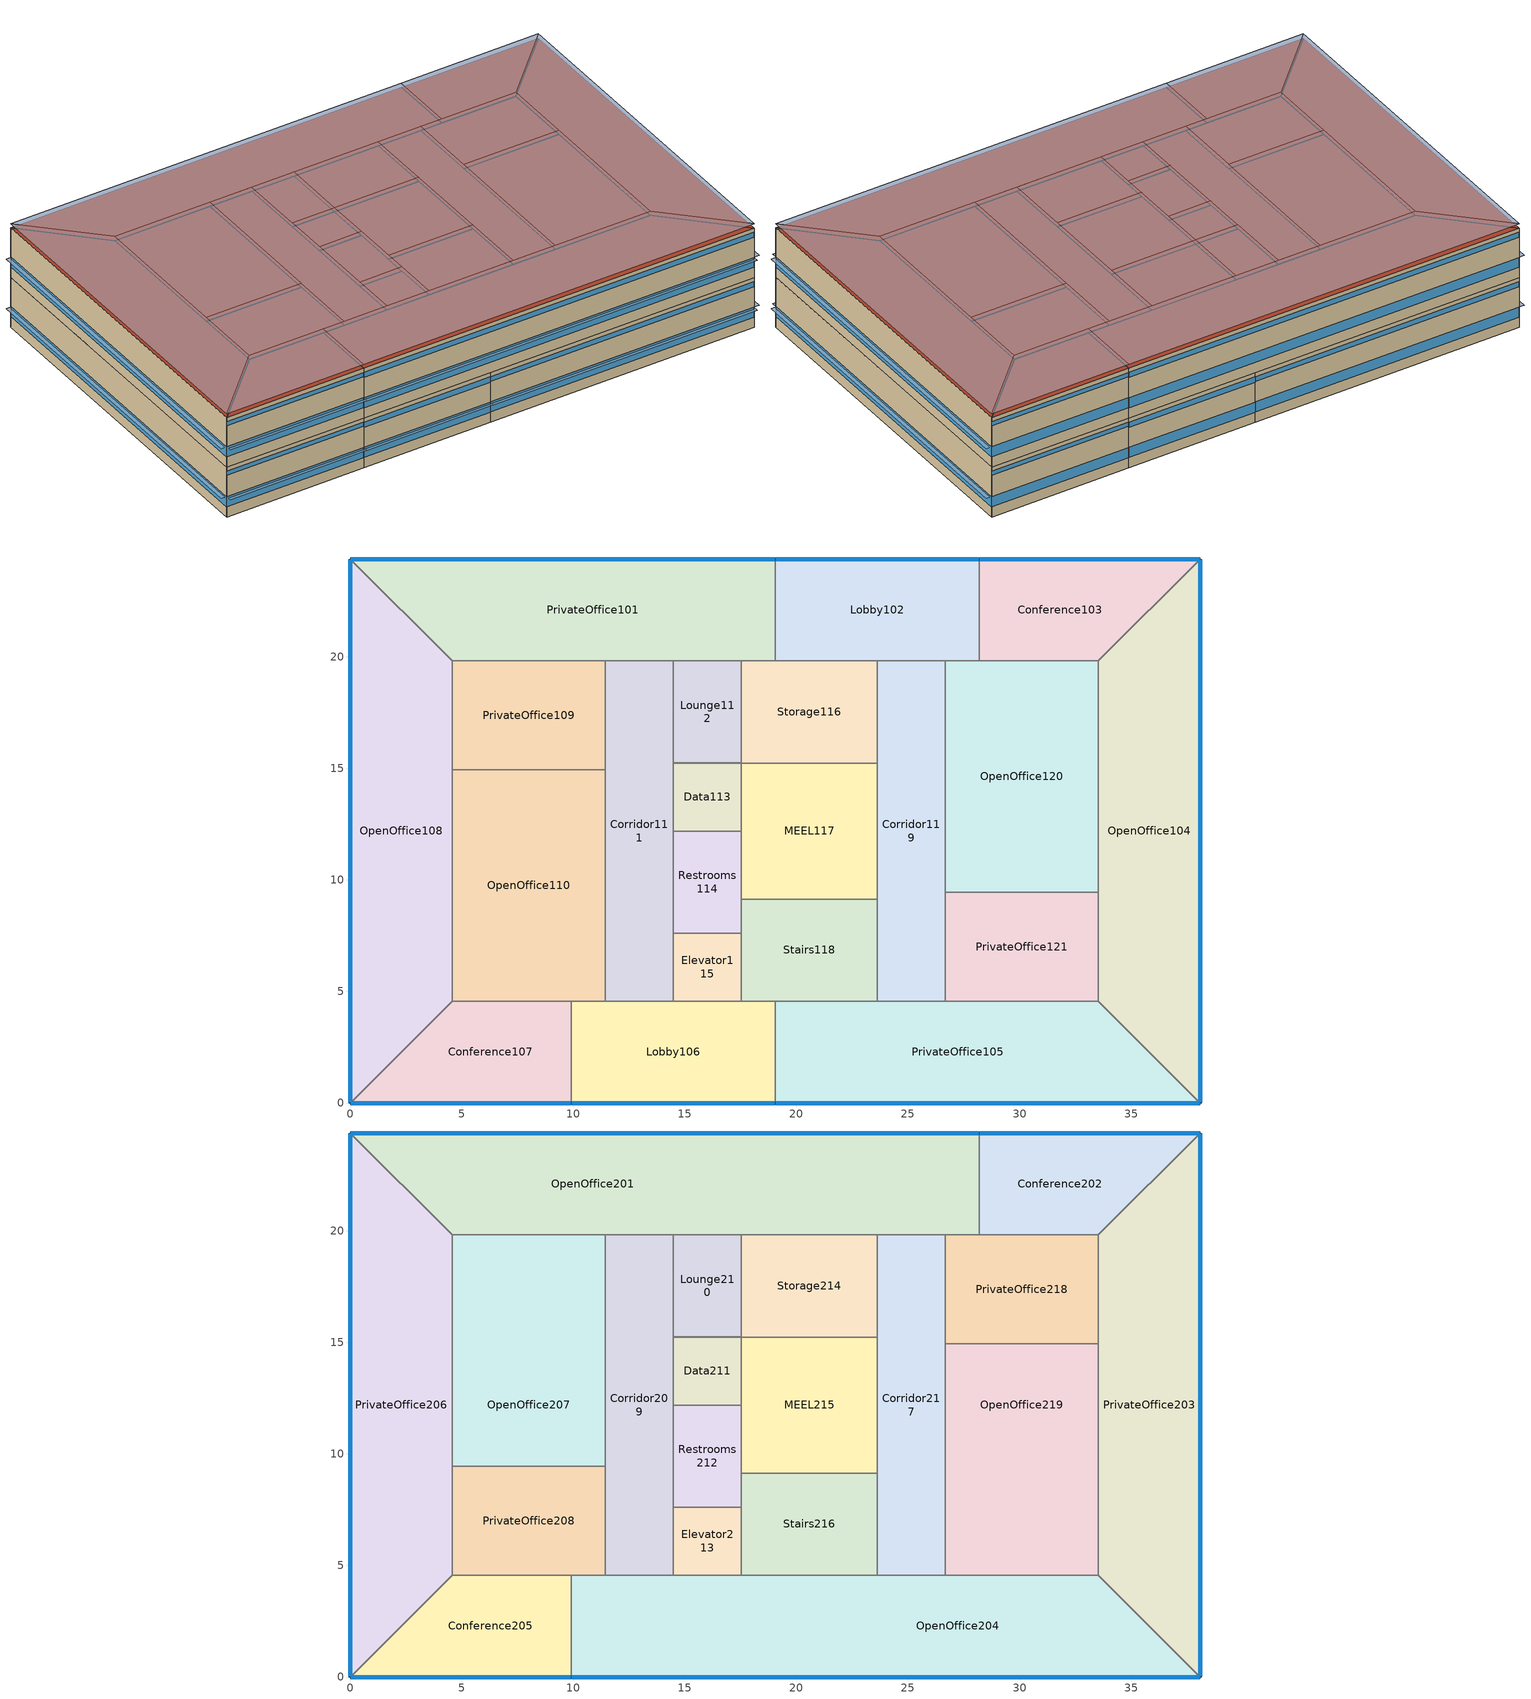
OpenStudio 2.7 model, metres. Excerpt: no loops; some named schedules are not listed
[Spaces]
Conference107
 floor ground: 9.91,4.57 9.91,0 0,0 4.57,4.57 z0
 wall outside: 0,0 9.91,0 z0:3.66
 wall to OpenOffice110: 9.91,4.57 4.57,4.57 z0:3.66
 wall to Lobby106: 9.91,0 9.91,4.57 z0:3.66
 wall to OpenOffice108: 4.57,4.57 0,0 z0:3.66
 window (AEDG-SmMdOff View Glazing South): 0.03,0 9.88,0 z0.76:1.5
 window (AEDG-SmMdOff Daylight Glazing South): 0.03,0 9.88,0 z3.06:3.35
OpenOffice108
 floor ground: 0,24.38 4.57,19.81 4.57,4.57 0,0 z0
 wall outside: 0,24.38 0,0 z0:3.66
 wall to PrivateOffice101: 4.57,19.81 0,24.38 z0:3.66
 wall to PrivateOffice109: 4.57,14.94 4.57,19.81 z0:3.66
 wall to OpenOffice110: 4.57,4.57 4.57,14.94 z0:3.66
 window (AEDG-SmMdOff View Glazing EastWest): 0,24.36 0,0.03 z0.76:1.5
Lobby106
 floor ground: 19.05,4.57 19.05,0 9.91,0 9.91,4.57 z0
 wall outside: 9.91,0 19.05,0 z0:3.66
 wall to Stairs118: 19.05,4.57 17.53,4.57 z0:3.66
 wall to PrivateOffice105: 19.05,0 19.05,4.57 z0:3.66
 wall to OpenOffice110: 11.43,4.57 9.91,4.57 z0:3.66
 wall to Corridor111: 14.48,4.57 11.43,4.57 z0:3.66
 wall to Elevator115: 17.53,4.57 14.48,4.57 z0:3.66
 window (AEDG-SmMdOff View Glazing South): 9.93,0 19.02,0 z0.76:1.5
 window (AEDG-SmMdOff Daylight Glazing South): 9.93,0 19.02,0 z2.97:3.35
PrivateOffice105
 floor ground: 33.53,4.57 38.1,0 19.05,0 19.05,4.57 z0
 wall outside: 19.05,0 38.1,0 z0:3.66
 wall to Stairs118: 23.62,4.57 19.05,4.57 z0:3.66
 wall to Corridor119: 26.67,4.57 23.62,4.57 z0:3.66
 wall to PrivateOffice121: 33.53,4.57 26.67,4.57 z0:3.66
 wall to OpenOffice104: 38.1,0 33.53,4.57 z0:3.66
 window (AEDG-SmMdOff View Glazing South): 19.08,0 38.07,0 z0.76:1.5
 window (AEDG-SmMdOff Daylight Glazing South): 19.08,0 38.07,0 z3.01:3.35
OpenOffice104
 floor ground: 38.1,24.38 38.1,0 33.53,4.57 33.53,19.81 z0
 wall outside: 38.1,0 38.1,24.38 z0:3.66
 wall to PrivateOffice121: 33.53,9.45 33.53,4.57 z0:3.66
 wall to OpenOffice120: 33.53,19.81 33.53,9.45 z0:3.66
 wall to Conference103: 38.1,24.38 33.53,19.81 z0:3.66
 window (AEDG-SmMdOff View Glazing EastWest): 38.1,0.03 38.1,24.36 z0.76:1.5
OpenOffice110
 floor ground: 11.43,14.94 11.43,4.57 4.57,4.57 4.57,14.94 z0
 wall to PrivateOffice109: 11.43,14.94 4.57,14.94 z0:3.66
 wall to Corridor111: 11.43,4.57 11.43,14.94 z0:3.66
Corridor111
 floor ground: 14.48,19.81 14.48,4.57 11.43,4.57 11.43,19.81 z0
 wall to PrivateOffice109: 11.43,19.81 11.43,14.94 z0:3.66
 wall to PrivateOffice101: 14.48,19.81 11.43,19.81 z0:3.66
 wall to Lounge112: 14.48,15.24 14.48,19.81 z0:3.66
 wall to Data113: 14.48,12.19 14.48,15.24 z0:3.66
 wall to Restrooms114: 14.48,7.62 14.48,12.19 z0:3.66
 wall to Elevator115: 14.48,4.57 14.48,7.62 z0:3.66
Elevator115
 floor ground: 17.53,7.62 17.53,4.57 14.48,4.57 14.48,7.62 z0
 wall to Restrooms114: 17.53,7.62 14.48,7.62 z0:3.66
 wall to Stairs118: 17.53,4.57 17.53,7.62 z0:3.66
Stairs118
 floor ground: 23.62,9.14 23.62,4.57 17.53,4.57 17.53,9.14 z0
 wall to Restrooms114: 17.53,9.14 17.53,7.62 z0:3.66
 wall to MEEL117: 23.62,9.14 17.53,9.14 z0:3.66
 wall to Corridor119: 23.62,4.57 23.62,9.14 z0:3.66
Corridor119
 floor ground: 26.67,19.81 26.67,4.57 23.62,4.57 23.62,19.81 z0
 wall to Lobby102: 26.67,19.81 23.62,19.81 z0:3.66
 wall to OpenOffice120: 26.67,9.45 26.67,19.81 z0:3.66
 wall to PrivateOffice121: 26.67,4.57 26.67,9.45 z0:3.66
 wall to MEEL117: 23.62,15.24 23.62,9.14 z0:3.66
 wall to Storage116: 23.62,19.81 23.62,15.24 z0:3.66
PrivateOffice121
 floor ground: 33.53,9.45 33.53,4.57 26.67,4.57 26.67,9.45 z0
 wall to OpenOffice120: 33.53,9.45 26.67,9.45 z0:3.66
Restrooms114
 floor ground: 17.53,12.19 17.53,7.62 14.48,7.62 14.48,12.19 z0
 wall to Data113: 17.53,12.19 14.48,12.19 z0:3.66
 wall to MEEL117: 17.53,9.14 17.53,12.19 z0:3.66
MEEL117
 floor ground: 23.62,15.24 23.62,9.14 17.53,9.14 17.53,15.24 z0
 wall to Data113: 17.53,15.24 17.53,12.19 z0:3.66
 wall to Storage116: 23.62,15.24 17.53,15.24 z0:3.66
OpenOffice120
 floor ground: 33.53,19.81 33.53,9.45 26.67,9.45 26.67,19.81 z0
 wall to Lobby102: 28.19,19.81 26.67,19.81 z0:3.66
 wall to Conference103: 33.53,19.81 28.19,19.81 z0:3.66
Data113
 floor ground: 17.53,15.24 17.53,12.19 14.48,12.19 14.48,15.24 z0
 wall to Lounge112: 17.53,15.24 14.48,15.24 z0:3.66
PrivateOffice109
 floor ground: 11.43,19.81 11.43,14.94 4.57,14.94 4.57,19.81 z0
 wall to PrivateOffice101: 11.43,19.81 4.57,19.81 z0:3.66
Lounge112
 floor ground: 17.53,19.81 17.53,15.24 14.48,15.24 14.48,19.81 z0
 wall to Storage116: 17.53,15.24 17.53,19.81 z0:3.66
 wall to PrivateOffice101: 17.53,19.81 14.48,19.81 z0:3.66
Storage116
 floor ground: 23.62,19.81 23.62,15.24 17.53,15.24 17.53,19.81 z0
 wall to PrivateOffice101: 19.05,19.81 17.53,19.81 z0:3.66
 wall to Lobby102: 23.62,19.81 19.05,19.81 z0:3.66
PrivateOffice101
 floor ground: 19.05,24.38 19.05,19.81 4.57,19.81 0,24.38 z0
 wall outside: 19.05,24.38 0,24.38 z0:3.66
 wall to Lobby102: 19.05,19.81 19.05,24.38 z0:3.66
 window (AEDG-SmMdOff View Glazing North): 19.02,24.38 0.03,24.38 z0.76:1.5
 window (AEDG-SmMdOff Daylight Glazing North): 19.02,24.38 0.03,24.38 z3.01:3.35
Lobby102
 floor ground: 28.19,24.38 28.19,19.81 19.05,19.81 19.05,24.38 z0
 wall outside: 28.19,24.38 19.05,24.38 z0:3.66
 wall to Conference103: 28.19,19.81 28.19,24.38 z0:3.66
 window (AEDG-SmMdOff View Glazing North): 28.17,24.38 19.08,24.38 z0.76:1.5
 window (AEDG-SmMdOff Daylight Glazing North): 28.17,24.38 19.08,24.38 z2.97:3.35
Conference103
 floor ground: 38.1,24.38 33.53,19.81 28.19,19.81 28.19,24.38 z0
 wall outside: 38.1,24.38 28.19,24.38 z0:3.66
 window (AEDG-SmMdOff View Glazing North): 38.07,24.38 28.22,24.38 z0.76:1.5
 window (AEDG-SmMdOff Daylight Glazing North): 38.07,24.38 28.22,24.38 z3.06:3.35
PrivateOffice206
 floor to OpenOffice108: 0,24.38 4.57,19.81 4.57,4.57 0,0 z3.66
 wall outside: 0,24.38 0,0 z3.66:7.32
 wall to OpenOffice201: 4.57,19.81 0,24.38 z3.66:7.32
 wall to OpenOffice207: 4.57,9.45 4.57,19.81 z3.66:7.32
 wall to PrivateOffice208: 4.57,4.57 4.57,9.45 z3.66:7.32
 wall to Conference205: 0,0 4.57,4.57 z3.66:7.32
 window (AEDG-SmMdOff View Glazing EastWest): 0,24.36 0,0.03 z4.42:5.15
 roof outside: 0,0 4.57,4.57 4.57,19.81 0,24.38 z7.32
Conference205
 floor to Conference107: 9.91,4.57 9.91,0 0,0 4.57,4.57 z3.66
 wall outside: 0,0 9.91,0 z3.66:7.32
 wall to PrivateOffice208: 9.91,4.57 4.57,4.57 z3.66:7.32
 wall to OpenOffice204: 9.91,0 9.91,4.57 z3.66:7.32
 window (AEDG-SmMdOff View Glazing South): 0.03,0 9.88,0 z4.42:5.15
 window (AEDG-SmMdOff Daylight Glazing South): 0.03,0 9.88,0 z6.71:7.01
 roof outside: 9.91,0 9.91,4.57 4.57,4.57 0,0 z7.32
OpenOffice204
 floor to Lobby106: 19.05,4.57 19.05,0 9.91,0 9.91,4.57 z3.66
 floor to PrivateOffice105: 33.53,4.57 38.1,0 19.05,0 19.05,4.57 z3.66
 wall outside: 9.91,0 38.1,0 z3.66:7.32
 wall to PrivateOffice208: 11.43,4.57 9.91,4.57 z3.66:7.32
 wall to Corridor209: 14.48,4.57 11.43,4.57 z3.66:7.32
 wall to Elevator213: 17.53,4.57 14.48,4.57 z3.66:7.32
 wall to Stairs216: 23.62,4.57 17.53,4.57 z3.66:7.32
 wall to Corridor217: 26.67,4.57 23.62,4.57 z3.66:7.32
 wall to OpenOffice219: 33.53,4.57 26.67,4.57 z3.66:7.32
 wall to PrivateOffice203: 38.1,0 33.53,4.57 z3.66:7.32
 window (AEDG-SmMdOff View Glazing South): 9.93,0 38.07,0 z4.42:5.15
 window (AEDG-SmMdOff Daylight Glazing South): 9.93,0 38.07,0 z6.66:7.01
 roof outside: 38.1,0 33.53,4.57 9.91,4.57 9.91,0 z7.32
PrivateOffice203
 floor to OpenOffice104: 38.1,24.38 38.1,0 33.53,4.57 33.53,19.81 z3.66
 wall outside: 38.1,0 38.1,24.38 z3.66:7.32
 wall to OpenOffice219: 33.53,14.94 33.53,4.57 z3.66:7.32
 wall to PrivateOffice218: 33.53,19.81 33.53,14.94 z3.66:7.32
 wall to Conference202: 38.1,24.38 33.53,19.81 z3.66:7.32
 window (AEDG-SmMdOff View Glazing EastWest): 38.1,0.03 38.1,24.36 z4.42:5.15
 roof outside: 38.1,0 38.1,24.38 33.53,19.81 33.53,4.57 z7.32
PrivateOffice208
 floor to OpenOffice110: 11.43,9.45 11.43,4.57 4.57,4.57 4.57,9.45 z3.66
 wall to OpenOffice207: 11.43,9.45 4.57,9.45 z3.66:7.32
 wall to Corridor209: 11.43,4.57 11.43,9.45 z3.66:7.32
 roof outside: 11.43,4.57 11.43,9.45 4.57,9.45 4.57,4.57 z7.32
Corridor209
 floor to Corridor111: 14.48,19.81 14.48,4.57 11.43,4.57 11.43,19.81 z3.66
 wall to OpenOffice207: 11.43,19.81 11.43,9.45 z3.66:7.32
 wall to OpenOffice201: 14.48,19.81 11.43,19.81 z3.66:7.32
 wall to Lounge210: 14.48,15.24 14.48,19.81 z3.66:7.32
 wall to Data211: 14.48,12.19 14.48,15.24 z3.66:7.32
 wall to Restrooms212: 14.48,7.62 14.48,12.19 z3.66:7.32
 wall to Elevator213: 14.48,4.57 14.48,7.62 z3.66:7.32
 roof outside: 14.48,4.57 14.48,19.81 11.43,19.81 11.43,4.57 z7.32
Elevator213
 floor to Elevator115: 17.53,7.62 17.53,4.57 14.48,4.57 14.48,7.62 z3.66
 wall to Restrooms212: 17.53,7.62 14.48,7.62 z3.66:7.32
 wall to Stairs216: 17.53,4.57 17.53,7.62 z3.66:7.32
 roof outside: 17.53,4.57 17.53,7.62 14.48,7.62 14.48,4.57 z7.32
Stairs216
 floor to Stairs118: 23.62,9.14 23.62,4.57 17.53,4.57 17.53,9.14 z3.66
 wall to Restrooms212: 17.53,9.14 17.53,7.62 z3.66:7.32
 wall to MEEL215: 23.62,9.14 17.53,9.14 z3.66:7.32
 wall to Corridor217: 23.62,4.57 23.62,9.14 z3.66:7.32
 roof outside: 23.62,4.57 23.62,9.14 17.53,9.14 17.53,4.57 z7.32
Corridor217
 floor to Corridor119: 26.67,19.81 26.67,4.57 23.62,4.57 23.62,19.81 z3.66
 wall to OpenOffice201: 26.67,19.81 23.62,19.81 z3.66:7.32
 wall to PrivateOffice218: 26.67,14.94 26.67,19.81 z3.66:7.32
 wall to OpenOffice219: 26.67,4.57 26.67,14.94 z3.66:7.32
 wall to MEEL215: 23.62,15.24 23.62,9.14 z3.66:7.32
 wall to Storage214: 23.62,19.81 23.62,15.24 z3.66:7.32
 roof outside: 26.67,4.57 26.67,19.81 23.62,19.81 23.62,4.57 z7.32
OpenOffice219
 floor to PrivateOffice121: 26.67,4.57 26.67,9.45 33.53,9.45 33.53,4.57 z3.66
 floor to OpenOffice120: 33.53,14.94 33.53,9.45 26.67,9.45 26.67,14.94 z3.66
 wall to PrivateOffice218: 33.53,14.94 26.67,14.94 z3.66:7.32
 roof outside: 33.53,4.57 33.53,14.94 26.67,14.94 26.67,4.57 z7.32
Restrooms212
 floor to Restrooms114: 17.53,12.19 17.53,7.62 14.48,7.62 14.48,12.19 z3.66
 wall to Data211: 17.53,12.19 14.48,12.19 z3.66:7.32
 wall to MEEL215: 17.53,9.14 17.53,12.19 z3.66:7.32
 roof outside: 17.53,7.62 17.53,12.19 14.48,12.19 14.48,7.62 z7.32
MEEL215
 floor to MEEL117: 23.62,15.24 23.62,9.14 17.53,9.14 17.53,15.24 z3.66
 wall to Data211: 17.53,15.24 17.53,12.19 z3.66:7.32
 wall to Storage214: 23.62,15.24 17.53,15.24 z3.66:7.32
 roof outside: 23.62,9.14 23.62,15.24 17.53,15.24 17.53,9.14 z7.32
OpenOffice207
 floor to OpenOffice110: 11.43,14.94 11.43,9.45 4.57,9.45 4.57,14.94 z3.66
 floor to PrivateOffice109: 11.43,19.81 11.43,14.94 4.57,14.94 4.57,19.81 z3.66
 wall to OpenOffice201: 11.43,19.81 4.57,19.81 z3.66:7.32
 roof outside: 11.43,9.45 11.43,19.81 4.57,19.81 4.57,9.45 z7.32
Data211
 floor to Data113: 17.53,15.24 17.53,12.19 14.48,12.19 14.48,15.24 z3.66
 wall to Lounge210: 17.53,15.24 14.48,15.24 z3.66:7.32
 roof outside: 17.53,12.19 17.53,15.24 14.48,15.24 14.48,12.19 z7.32
PrivateOffice218
 floor to OpenOffice120: 33.53,19.81 33.53,14.94 26.67,14.94 26.67,19.81 z3.66
 wall to OpenOffice201: 28.19,19.81 26.67,19.81 z3.66:7.32
 wall to Conference202: 33.53,19.81 28.19,19.81 z3.66:7.32
 roof outside: 33.53,14.94 33.53,19.81 26.67,19.81 26.67,14.94 z7.32
Lounge210
 floor to Lounge112: 17.53,19.81 17.53,15.24 14.48,15.24 14.48,19.81 z3.66
 wall to Storage214: 17.53,15.24 17.53,19.81 z3.66:7.32
 wall to OpenOffice201: 17.53,19.81 14.48,19.81 z3.66:7.32
 roof outside: 17.53,15.24 17.53,19.81 14.48,19.81 14.48,15.24 z7.32
Storage214
 floor to Storage116: 23.62,19.81 23.62,15.24 17.53,15.24 17.53,19.81 z3.66
 wall to OpenOffice201: 23.62,19.81 17.53,19.81 z3.66:7.32
 roof outside: 23.62,15.24 23.62,19.81 17.53,19.81 17.53,15.24 z7.32
OpenOffice201
 floor to PrivateOffice101: 19.05,24.38 19.05,19.81 4.57,19.81 0,24.38 z3.66
 floor to Lobby102: 28.19,24.38 28.19,19.81 19.05,19.81 19.05,24.38 z3.66
 wall outside: 28.19,24.38 0,24.38 z3.66:7.32
 wall to Conference202: 28.19,19.81 28.19,24.38 z3.66:7.32
 window (AEDG-SmMdOff View Glazing North): 28.17,24.38 0.03,24.38 z4.42:5.15
 window (AEDG-SmMdOff Daylight Glazing North): 28.17,24.38 0.03,24.38 z6.66:7.01
 roof outside: 28.19,19.81 28.19,24.38 0,24.38 4.57,19.81 z7.32
Conference202
 floor to Conference103: 38.1,24.38 33.53,19.81 28.19,19.81 28.19,24.38 z3.66
 wall outside: 38.1,24.38 28.19,24.38 z3.66:7.32
 window (AEDG-SmMdOff View Glazing North): 38.07,24.38 28.22,24.38 z4.42:5.15
 window (AEDG-SmMdOff Daylight Glazing North): 38.07,24.38 28.22,24.38 z6.71:7.01
 roof outside: 33.53,19.81 38.1,24.38 28.19,24.38 28.19,19.81 z7.32
shading: 19.08,0 19.08,-0.37 38.07,-0.37 38.07,0 z1.5; 0,24.36 -0.37,24.36 -0.37,0.03 0,0.03 z5.15; 9.93,0 9.93,-0.37 38.07,-0.37 38.07,0 z5.15; 9.93,0 9.93,-0.37 19.02,-0.37 19.02,0 z1.5; 38.1,0.03 38.47,0.03 38.47,24.36 38.1,24.36 z1.5; 0,24.36 -0.37,24.36 -0.37,0.03 0,0.03 z1.5; 38.1,0.03 38.47,0.03 38.47,24.36 38.1,24.36 z5.15; 0.03,0 0.03,-0.37 9.88,-0.37 9.88,0 z5.15; 0.03,0 0.03,-0.37 9.88,-0.37 9.88,0 z1.5; 33.53,19.81 38.1,24.38 28.19,24.38 28.19,19.81 z7.62; 28.19,19.81 28.19,24.38 0,24.38 4.57,19.81 z7.62; 17.53,15.24 17.53,19.81 14.48,19.81 14.48,15.24 z7.62; 33.53,14.94 33.53,19.81 26.67,19.81 26.67,14.94 z7.62; 11.43,9.45 11.43,19.81 4.57,19.81 4.57,9.45 z7.62; 33.53,4.57 33.53,14.94 26.67,14.94 26.67,4.57 z7.62; 14.48,4.57 14.48,19.81 11.43,19.81 11.43,4.57 z7.62; 11.43,4.57 11.43,9.45 4.57,9.45 4.57,4.57 z7.62; 17.53,12.19 17.53,15.24 14.48,15.24 14.48,12.19 z7.62; 17.53,4.57 17.53,7.62 14.48,7.62 14.48,4.57 z7.62; 26.67,4.57 26.67,19.81 23.62,19.81 23.62,4.57 z7.62; 17.53,7.62 17.53,12.19 14.48,12.19 14.48,7.62 z7.62; 38.1,0 33.53,4.57 9.91,4.57 9.91,0 z7.62; 23.62,9.14 23.62,15.24 17.53,15.24 17.53,9.14 z7.62; 9.91,0 9.91,4.57 4.57,4.57 0,0 z7.62; 23.62,4.57 23.62,9.14 17.53,9.14 17.53,4.57 z7.62; 38.1,0 38.1,24.38 33.53,19.81 33.53,4.57 z7.62; 0,0 4.57,4.57 4.57,19.81 0,24.38 z7.62; 23.62,15.24 23.62,19.81 17.53,19.81 17.53,15.24 z7.62
[Building]
Building 1: Space Type=Building Default Space Type; Default Construction Set=General Construction Set; Standards Building Type=Office
[Site]
Aurora Buckley Field Angb_CO_USA: Latitude {deg}=39.72; Longitude {deg}=-104.75; Time Zone {hr}=-7; Elevation {m}=1726
[ClimateZones]
Climate Zone Institution Name 1=ASHRAE; Climate Zone Document Name 1=ANSI/ASHRAE Standard 169; Climate Zone Document Year 1=2006; Climate Zone Value 1=5B
[Site:WaterMainsTemperature]
Calculation Method=Correlation; Annual Average Outdoor Air Temperature {C}=9.95; Maximum Difference In Monthly Average Outdoor Air Temperatures {deltaC}=23.7
[SizingPeriod:DesignDay] Barometric Pressure {Pa}=82237; Sky Clearness=0; Rain Indicator=0; Snow Indicator=0; Day of Month=21; Daylight Saving Time Indicator=0; Humidity Indicating Type=Wetbulb; Dry-Bulb Temperature Range Modifier Type=DefaultMultipliers
Name | Maximum Dry-Bulb Temperature {C} | Daily Dry-Bulb Temperature Range {deltaC} | Humidity Indicating Conditions at Maximum Dry-Bulb | Wind Speed {m/s} | Wind Direction {deg} | Month | Day Type | Solar Model Indicator | ASHRAE Taub | ASHRAE Taud
Aurora Buckley Field Angb Ann Clg .4% Condns WB=>MDB | 26.3 | 14.8 | 17.9 | 3.6 | 30 | 7 | SummerDesignDay | ASHRAETau | 0.423 | 2.02
Aurora Buckley Field Angb Ann Clg .4% Condns DB=>MWB | 33.9 | 14.8 | 15 | 3.6 | 30 | 7 | SummerDesignDay | ASHRAETau | 0.423 | 2.02
Aurora Buckley Field Angb Ann Htg 99.6% Condns DB | -17.9 | 0 | -17.9 | 2.5 | 180 | 12 | WinterDesignDay | ASHRAEClearSky
[Material:NoMass]
Name | Roughness | Thermal Resistance {m2-K/W} | Thermal Absorptance | Solar Absorptance | Visible Absorptance
CP02 CARPET PAD - adj | VeryRough | 0.21648 | 0.9 | 0.7 | 0.2
Metal Framed Roof - 24inOC - 2x8 - R21 ins. | Smooth | 2.01118
Material No Mass 4 | Smooth | 0.691056
[Construction]
Interior Floor: 4 in. Normalweight Concrete Floor, CP02 CARPET PAD - adj
Interior Wall: 5/8 in. Gypsum Board - adj, 5/8 in. Gypsum Board - adj
Slab On Grade: Floor Continuous Insulation, 4 in. Normalweight Concrete Floor, CP02 CARPET PAD - adj
Exterior Roof R-24.51: Metal Framed Roof - 24inOC - 2x8 - R21 ins., Roof Continuous Insulation - adj
Dual Pane Glazing: Dual Pane Low SHGC
Lightweight Wall R-25.97: 3/8 in. Stucco 4, 5/8 in. Gypboard - adj, Exterior Wall Continuous Insulation 1 R-20.0, Material No Mass 4, 5/8 in. Gypboard - adj
AEDG-SmMdOff View Glazing North: AEDG-SmMdOff View Glazing North-mat
AEDG-SmMdOff View Glazing South: AEDG-SmMdOff View Glazing South-mat
AEDG-SmMdOff View Glazing EastWest: AEDG-SmMdOff View Glazing EastWest-mat
AEDG-SmMdOff Daylight Glazing South: AEDG-SmMdOff Daylight Glazing South-mat
AEDG-SmMdOff Daylight Glazing North: AEDG-SmMdOff Daylight Glazing North-mat
[WindowMaterial:Blind] Slat Width {m}=0.025; Slat Separation {m}=0.01875; Front Side Slat Beam Solar Reflectance=0.5; Back Side Slat Beam Solar Reflectance=0.5; Front Side Slat Diffuse Solar Reflectance=0.5; Back Side Slat Diffuse Solar Reflectance=0.5; Slat Beam Visible Transmittance=0
Window Material Blind 1; Window Material Blind 2
[Material]
Name | Roughness | Thickness {m} | Conductivity {W/m-K} | Density {kg/m3} | Specific Heat {J/kg-K} | Thermal Absorptance | Solar Absorptance | Visible Absorptance
5/8 in. Gypsum Board - adj | Smooth | 0.015875 | 0.16 | 800 | 1090 | 0.9 | 0.7 | 0.3
Roof Continuous Insulation - adj | Rough | 0.0508 | 0.0245764 | 24.0277 | 1590.984 |  |  | 0.2
Floor Continuous Insulation | Rough | 0.0254 | 0.0245764 | 24.0277 | 1590.984
4 in. Normalweight Concrete Floor | MediumRough | 0.1016 | 2.31 | 2322 | 832 | 0.9 | 0.7 | 0.7
3/8 in. Stucco 4 | Smooth | 0.009525 | 0.691861 | 1857.98 | 836.941
5/8 in. Gypboard - adj | Smooth | 0.015875 | 0.160001 | 799.962 | 1088.568 |  |  | 0.3
Exterior Wall Continuous Insulation 1 R-20.0 | Smooth | 0.0865419 | 0.0245764 | 24.0277 | 1590.984
[WindowMaterial:SimpleGlazingSystem]
Name | U-Factor {W/m2-K} | Solar Heat Gain Coefficient | Visible Transmittance
Dual Pane Low SHGC | 2.55522 | 0.25
AEDG-SmMdOff View Glazing North-mat; AEDG-SmMdOff View Glazing South-mat; AEDG-SmMdOff View Glazing EastWest-mat | 2.21452 | 0.38 | 0.3
AEDG-SmMdOff Daylight Glazing South-mat; AEDG-SmMdOff Daylight Glazing North-mat | 5.50792 | 0.58 | 0.7
[DefaultConstructionSet]
General Construction Set: Default Exterior Surface Constructions=Default Surface Constructions 1; Default Interior Surface Constructions=Default Surface Constructions 2; Default Ground Contact Surface Constructions=Default Surface Constructions 3; Default Exterior SubSurface Constructions=Default Sub Surface Constructions 2; Default Interior SubSurface Constructions=Default Sub Surface Constructions 1
[DefaultSurfaceConstructions]
Name | Wall Construction | Roof Ceiling Construction | Floor Construction
Default Surface Constructions 1 | Lightweight Wall R-25.97 | Exterior Roof R-24.51
Default Surface Constructions 2 | Interior Wall |  | Interior Floor
Default Surface Constructions 3 |  |  | Slab On Grade
[DefaultSubSurfaceConstructions]
Name | Fixed Window Construction | Operable Window Construction
Default Sub Surface Constructions 1
Default Sub Surface Constructions 2 | Dual Pane Glazing | Dual Pane Glazing
[DesignSpecification:OutdoorAir] Outdoor Air Method=Sum
Name | Outdoor Air Flow per Person {m3/s-person} | Outdoor Air Flow per Floor Area {m3/s-m2}
Storage Outdoor Air 1; Conference Outdoor Air 1; Lobby Outdoor Air 1; Open Office Outdoor Air 1; Private Office Outdoor Air 1 | 0.00235974 | 0.0003048
Corridor Outdoor Air 1 | 0 | 0.0003048
Lounge Outdoor Air 1 | 0.00235974 | 0.0006096
[ThermostatSetpoint:DualSetpoint] Heating Setpoint Temperature Schedule=General Heating Setpt; Cooling Setpoint Temperature Schedule=General Cooling Setpt
Thermostat Setpoint Dual Setpoint 41; Thermostat Setpoint Dual Setpoint 42; Thermostat Setpoint Dual Setpoint 43; Thermostat Setpoint Dual Setpoint 44; Thermostat Setpoint Dual Setpoint 45; Thermostat Setpoint Dual Setpoint 46; Thermostat Setpoint Dual Setpoint 47; Thermostat Setpoint Dual Setpoint 48; Thermostat Setpoint Dual Setpoint 49; Thermostat Setpoint Dual Setpoint 50; Thermostat Setpoint Dual Setpoint 51; Thermostat Setpoint Dual Setpoint 52; Thermostat Setpoint Dual Setpoint 53; Thermostat Setpoint Dual Setpoint 54; Thermostat Setpoint Dual Setpoint 55; Thermostat Setpoint Dual Setpoint 56; Thermostat Setpoint Dual Setpoint 57; Thermostat Setpoint Dual Setpoint 58; Thermostat Setpoint Dual Setpoint 59; Thermostat Setpoint Dual Setpoint 60; Thermostat Setpoint Dual Setpoint 61; Thermostat Setpoint Dual Setpoint 62; Thermostat Setpoint Dual Setpoint 63; Thermostat Setpoint Dual Setpoint 64; Thermostat Setpoint Dual Setpoint 65; Thermostat Setpoint Dual Setpoint 66; Thermostat Setpoint Dual Setpoint 67; Thermostat Setpoint Dual Setpoint 68; Thermostat Setpoint Dual Setpoint 69; Thermostat Setpoint Dual Setpoint 70; Thermostat Setpoint Dual Setpoint 71; Thermostat Setpoint Dual Setpoint 72; Thermostat Setpoint Dual Setpoint 73; Thermostat Setpoint Dual Setpoint 74; Thermostat Setpoint Dual Setpoint 75; Thermostat Setpoint Dual Setpoint 76; Thermostat Setpoint Dual Setpoint 77; Thermostat Setpoint Dual Setpoint 78; Thermostat Setpoint Dual Setpoint 79; Thermostat Setpoint Dual Setpoint 80
[ShadingControl] Shading Type=InteriorBlind
Name | Shading Device Material
Shading Control 1 | Window Material Blind 1
Shading Control 2 | Window Material Blind 2
[BuildingStory] Nominal Z Coordinate {m}=0; Nominal Floor to Floor Height {m}=3.6576
Building Story 1; Building Story 2
[Space]
Name | Space Type | Building Story | Thermal Zone
Conference107 | Conference | Building Story 1 | Zone - Conference107
OpenOffice108 | Open Office | Building Story 1 | Zone - OpenOffice108
Lobby106 | Lobby | Building Story 1 | Zone - Lobby106
PrivateOffice105 | Private Office | Building Story 1 | Zone - PrivateOffice105
OpenOffice104 | Open Office | Building Story 1 | Zone - OpenOffice104
OpenOffice110 | Open Office | Building Story 1 | Zone - OpenOffice110
Corridor111 | Corridor | Building Story 1 | Zone - Corridor111
Elevator115 | Elevator | Building Story 1 | Zone - Elevator115
Stairs118 | Stairway | Building Story 1 | Zone - Stairs118
Corridor119 | Corridor | Building Story 1 | Zone - Corridor119
PrivateOffice121 | Private Office | Building Story 1 | Zone - PrivateOffice121
Restrooms114 | Restroom | Building Story 1 | Zone - Restrooms114
MEEL117 | Mech and Elec | Building Story 1 | Zone - MEEL117
OpenOffice120 | Open Office | Building Story 1 | Zone - OpenOffice120
Data113 | Data | Building Story 1 | Zone - Data113
PrivateOffice109 | Private Office | Building Story 1 | Zone - PrivateOffice109
Lounge112 | Lounge | Building Story 1 | Zone - Lounge112
Storage116 | Storage | Building Story 1 | Zone - Storage116
PrivateOffice101 | Private Office | Building Story 1 | Zone - PrivateOffice101
Lobby102 | Lobby | Building Story 1 | Zone - Lobby102
Conference103 | Conference | Building Story 1 | Zone - Conference103
PrivateOffice206 | Private Office | Building Story 2 | Zone - PrivateOffice206
Conference205 | Conference | Building Story 2 | Zone - Conference205
OpenOffice204 | Open Office | Building Story 2 | Zone - OpenOffice204
PrivateOffice203 | Private Office | Building Story 2 | Zone - PrivateOffice203
PrivateOffice208 | Private Office | Building Story 2 | Zone - PrivateOffice208
Corridor209 | Corridor | Building Story 2 | Zone - Corridor209
Elevator213 | Elevator | Building Story 2 | Zone - Elevator213
Stairs216 | Stairway | Building Story 2 | Zone - Stairs216
Corridor217 | Corridor | Building Story 2 | Zone - Corridor217
OpenOffice219 | Open Office | Building Story 2 | Zone - OpenOffice219
Restrooms212 | Restroom | Building Story 2 | Zone - Restrooms212
MEEL215 | Mech and Elec | Building Story 2 | Zone - MEEL215
OpenOffice207 | Open Office | Building Story 2 | Zone - OpenOffice207
Data211 | Data | Building Story 2 | Zone - Data211
PrivateOffice218 | Private Office | Building Story 2 | Zone - PrivateOffice218
Lounge210 | Lounge | Building Story 2 | Zone - Lounge210
Storage214 | Storage | Building Story 2 | Zone - Storage214
OpenOffice201 | Open Office | Building Story 2 | Zone - OpenOffice201
Conference202 | Conference | Building Story 2 | Zone - Conference202
[DefaultScheduleSet] People Activity Level Schedule=General Activity
Name | Hours of Operation Schedule | Number of People Schedule | Lighting Schedule | Electric Equipment Schedule | Infiltration Schedule
General Schedule Set | General HVAC Availability | General Occupancy | General Lighting | General Equipment | General Infiltration
24hr Schedule Set | 24 Hr Service HVAC Availability | 24 Hr Service People | 24 Hr Service Lighting | 24 Hr Service Equipment | 24 Hr Service Infiltration
High Occupancy | General HVAC Availability | High Density Occupancy | General Lighting | General Equipment | General Infiltration
[SpaceType]
Name | Default Schedule Set | Design Specification Outdoor Air Object | Standards Template | Standards Building Type | Standards Space Type
Storage | General Schedule Set | Storage Outdoor Air 1 | 90.1-2004 | Office | Storage
Conference | High Occupancy | Conference Outdoor Air 1 | 90.1-2004 | Office | Conference
Corridor | General Schedule Set | Corridor Outdoor Air 1 | 90.1-2004 | Office | Corridor
Data | 24hr Schedule Set |  | 90.1-2004 | Office | IT_Room
Elevator | 24hr Schedule Set |  | 90.1-2004 | Office
Lobby | General Schedule Set | Lobby Outdoor Air 1 | 90.1-2004 | Office | Lobby
Lounge | High Occupancy | Lounge Outdoor Air 1 | 90.1-2004 | Office | BreakRoom
Mech and Elec | 24hr Schedule Set |  | 90.1-2004 | Office | Elec/MechRoom
Open Office | General Schedule Set | Open Office Outdoor Air 1 | 90.1-2004 | Office | OpenOffice
Private Office | General Schedule Set | Private Office Outdoor Air 1 | 90.1-2004 | Office | ClosedOffice
Restroom | General Schedule Set |  | 90.1-2004 | Office | Restroom
Stairway | General Schedule Set |  | 90.1-2004 | Office | Stair
Building Default Space Type
[People:Definition] Number of People Calculation Method=Area/Person; Fraction Radiant=0.3
Name | Space Floor Area per Person {m2/person}
Storage People Definition; Restroom People Definition | 46.45152
Conference People Definition; Lounge People Definition | 1.85806
Corridor People Definition; Data People Definition; Elevator People Definition; Mech and Elec People Definition; Stairway People Definition | 92.90304
Lobby People Definition | 9.290304
Open Office People Definition; Private Office People Definition | 13.9355
[People] Multiplier=1
Name | People Definition | Space or SpaceType
Storage People | Storage People Definition | Storage
Conference People | Conference People Definition | Conference
Corridor People | Corridor People Definition | Corridor
Data People | Data People Definition | Data
Elevator People | Elevator People Definition | Elevator
Lobby People | Lobby People Definition | Lobby
Lounge People | Lounge People Definition | Lounge
Mech and Elec People | Mech and Elec People Definition | Mech and Elec
Open Office People | Open Office People Definition | Open Office
Private Office People | Private Office People Definition | Private Office
Restroom People | Restroom People Definition | Restroom
Stairway People | Stairway People Definition | Stairway
[Lights:Definition] Design Level Calculation Method=Watts/Area
Name | Watts per Space Floor Area {W/m2}
AEDG SmMdOff - Storage lights; AEDG SmMdOff - IT_Room lights | 6.8889
AEDG SmMdOff - Conference lights | 8.28821
AEDG SmMdOff - Corridor lights | 5.38196
Elevator Lights Definition | 4.9514
AEDG SmMdOff - Lobby lights | 11.7327
AEDG SmMdOff - BreakRoom lights | 7.85765
AEDG SmMdOff - Elec/MechRoom lights | 13.3472
AEDG SmMdOff - OpenOffice lights | 7.31946
AEDG SmMdOff - ClosedOffice lights | 9.52606
AEDG SmMdOff - Restroom lights | 8.82641
AEDG SmMdOff - Stair lights | 6.45835
[Lights] Fraction Replaceable=1; Multiplier=1
Name | Lights Definition | Space or SpaceType | Schedule
Storage Lights | AEDG SmMdOff - Storage lights | Storage | General Lighting - Controls Reduction
Conference Lights | AEDG SmMdOff - Conference lights | Conference | General Lighting - Controls Reduction
Corridor Lights | AEDG SmMdOff - Corridor lights | Corridor
Data Lights | AEDG SmMdOff - IT_Room lights | Data | 24 Hr Service Lighting - Controls Reduction
Elevator Lights | Elevator Lights Definition | Elevator
Lobby Lights | AEDG SmMdOff - Lobby lights | Lobby
Lounge Lights | AEDG SmMdOff - BreakRoom lights | Lounge
Mech and Elec Lights | AEDG SmMdOff - Elec/MechRoom lights | Mech and Elec | 24 Hr Service Lighting - Controls Reduction
Open Office Lights | AEDG SmMdOff - OpenOffice lights | Open Office | General Lighting - Controls Reduction
Private Office Lights | AEDG SmMdOff - ClosedOffice lights | Private Office | General Lighting - Controls Reduction
Restroom Lights | AEDG SmMdOff - Restroom lights | Restroom | General Lighting - Controls Reduction
Stairway Lights | AEDG SmMdOff - Stair lights | Stairway
[ElectricEquipment:Definition] Design Level Calculation Method=Watts/Area
Name | Watts per Space Floor Area {W/m2}
AEDG SmMdOff - Storage electric equipment; AEDG SmMdOff - Stair electric equipment | 0
AEDG SmMdOff - Conference electric equipment | 3.98265
AEDG SmMdOff - Corridor electric equipment | 1.72223
AEDG SmMdOff - IT_Room electric equipment | 16.7917
AEDG SmMdOff - Lobby electric equipment; AEDG SmMdOff - Elec/MechRoom electric equipment; AEDG SmMdOff - Restroom electric equipment | 0.753474
AEDG SmMdOff - BreakRoom electric equipment | 48.007
AEDG SmMdOff - OpenOffice electric equipment | 7.64238
AEDG SmMdOff - ClosedOffice electric equipment | 6.8889
Elevator Electric Equipment Definition | 7.26564
[ElectricEquipment]
Name | Electric Equipment Definition | Space or SpaceType | Schedule | Multiplier
Storage Electric Equipment | AEDG SmMdOff - Storage electric equipment | Storage | General Equipment - Controls Reduction | 1
Conference Electric Equipment | AEDG SmMdOff - Conference electric equipment | Conference | General Equipment - Controls Reduction | 1
Corridor Electric Equipment | AEDG SmMdOff - Corridor electric equipment | Corridor | General Equipment - Controls Reduction | 1
Data Electric Equipment | AEDG SmMdOff - IT_Room electric equipment | Data | 24 Hr Service Equipment - Controls Reduction | 1
Lobby Electric Equipment | AEDG SmMdOff - Lobby electric equipment | Lobby | General Equipment - Controls Reduction | 1
Lounge Electric Equipment | AEDG SmMdOff - BreakRoom electric equipment | Lounge | General Equipment - Controls Reduction | 1
Mech and Elec Electric Equipment | AEDG SmMdOff - Elec/MechRoom electric equipment | Mech and Elec | 24 Hr Service Equipment - Controls Reduction | 1
Open Office Electric Equipment | AEDG SmMdOff - OpenOffice electric equipment | Open Office | General Equipment - Controls Reduction | 1
Private Office Electric Equipment | AEDG SmMdOff - ClosedOffice electric equipment | Private Office | General Equipment - Controls Reduction | 1
Restroom Electric Equipment | AEDG SmMdOff - Restroom electric equipment | Restroom | General Equipment - Controls Reduction | 1
Electric Equipment 1 | Elevator Electric Equipment Definition | Elevator | 24 Hr Service Equipment - Controls Reduction
Electric Equipment 2 | AEDG SmMdOff - Stair electric equipment | Stairway | General Equipment - Controls Reduction | 1
[ThermalZone] Use Ideal Air Loads=No
Name | Primary Daylighting Control | Fraction of Zone Controlled by Primary Daylighting Control | Thermostat
Zone - Conference103 | Conference103 sensor | 1 | Thermostat Setpoint Dual Setpoint 79
Zone - Conference107 | Conference107 sensor | 1 | Thermostat Setpoint Dual Setpoint 80
Zone - Conference202 | Conference202 sensor | 1 | Thermostat Setpoint Dual Setpoint 71
Zone - Conference205 | Conference205 sensor | 1 | Thermostat Setpoint Dual Setpoint 78
Zone - Corridor111 |  |  | Thermostat Setpoint Dual Setpoint 76
Zone - Corridor119 |  |  | Thermostat Setpoint Dual Setpoint 67
Zone - Corridor209 |  |  | Thermostat Setpoint Dual Setpoint 74
Zone - Corridor217 |  |  | Thermostat Setpoint Dual Setpoint 73
Zone - Data113 |  |  | Thermostat Setpoint Dual Setpoint 70
Zone - Data211 |  |  | Thermostat Setpoint Dual Setpoint 75
Zone - Elevator115 |  |  | Thermostat Setpoint Dual Setpoint 68
Zone - Elevator213 |  |  | Thermostat Setpoint Dual Setpoint 58
Zone - Lobby102 | Lobby102 sensor | 0.8 | Thermostat Setpoint Dual Setpoint 63
Zone - Lobby106 | Lobby106 sensor | 0.8 | Thermostat Setpoint Dual Setpoint 61
Zone - Lounge112 |  |  | Thermostat Setpoint Dual Setpoint 65
Zone - Lounge210 |  |  | Thermostat Setpoint Dual Setpoint 60
Zone - MEEL117 |  |  | Thermostat Setpoint Dual Setpoint 59
Zone - MEEL215 |  |  | Thermostat Setpoint Dual Setpoint 57
Zone - OpenOffice104 |  |  | Thermostat Setpoint Dual Setpoint 62
Zone - OpenOffice108 |  |  | Thermostat Setpoint Dual Setpoint 64
Zone - OpenOffice110 |  |  | Thermostat Setpoint Dual Setpoint 52
Zone - OpenOffice120 |  |  | Thermostat Setpoint Dual Setpoint 54
Zone - OpenOffice201 | OpenOffice201 sensor | 0.870588 | Thermostat Setpoint Dual Setpoint 69
Zone - OpenOffice204 | OpenOffice204 sensor | 0.870588 | Thermostat Setpoint Dual Setpoint 56
Zone - OpenOffice207 |  |  | Thermostat Setpoint Dual Setpoint 49
Zone - OpenOffice219 |  |  | Thermostat Setpoint Dual Setpoint 48
Zone - PrivateOffice101 | PrivateOffice101 sensor | 0.909091 | Thermostat Setpoint Dual Setpoint 72
Zone - PrivateOffice105 | PrivateOffice105 sensor | 0.909091 | Thermostat Setpoint Dual Setpoint 47
Zone - PrivateOffice109 |  |  | Thermostat Setpoint Dual Setpoint 46
Zone - PrivateOffice121 |  |  | Thermostat Setpoint Dual Setpoint 45
Zone - PrivateOffice203 |  |  | Thermostat Setpoint Dual Setpoint 77
Zone - PrivateOffice206 |  |  | Thermostat Setpoint Dual Setpoint 55
Zone - PrivateOffice208 |  |  | Thermostat Setpoint Dual Setpoint 53
Zone - PrivateOffice218 |  |  | Thermostat Setpoint Dual Setpoint 51
Zone - Restrooms114 |  |  | Thermostat Setpoint Dual Setpoint 44
Zone - Restrooms212 |  |  | Thermostat Setpoint Dual Setpoint 50
Zone - Stairs118 |  |  | Thermostat Setpoint Dual Setpoint 43
Zone - Stairs216 |  |  | Thermostat Setpoint Dual Setpoint 66
Zone - Storage116 |  |  | Thermostat Setpoint Dual Setpoint 42
Zone - Storage214 |  |  | Thermostat Setpoint Dual Setpoint 41
[SpaceInfiltration:DesignFlowRate] Design Flow Rate Calculation Method=Flow/ExteriorArea; Flow per Exterior Surface Area {m3/s-m2}=0.000254
Name | Space or SpaceType
Space Infiltration Design Flow Rate 1 | Mech and Elec
Space Infiltration Design Flow Rate 2 | Restroom
Space Infiltration Design Flow Rate 3 | Private Office
Space Infiltration Design Flow Rate 4 | Lounge
Space Infiltration Design Flow Rate 5 | Elevator
Space Infiltration Design Flow Rate 6 | Corridor
Space Infiltration Design Flow Rate 7 | Data
Space Infiltration Design Flow Rate 8 | Lobby
Space Infiltration Design Flow Rate 9 | Stairway
Space Infiltration Design Flow Rate 10 | Conference
Space Infiltration Design Flow Rate 11 | Open Office
Space Infiltration Design Flow Rate 12 | Storage
[DaylightingDevice:Shelf]
Name | Window | Inside Shelf
Daylighting Device Shelf 1 | Sub Surface 2 | Interior Partition Surface 1
Daylighting Device Shelf 2 | Sub Surface 5 | Interior Partition Surface 2
Daylighting Device Shelf 3 | Sub Surface 7 | Interior Partition Surface 3
Daylighting Device Shelf 4 | Sub Surface 20 | Interior Partition Surface 4
Daylighting Device Shelf 5 | Sub Surface 24 | Interior Partition Surface 5
[Daylighting:Control] Position Z-Coordinate {m}=0.9144; Illuminance Setpoint {lux}=499.984
Name | Space | Position X-Coordinate {m} | Position Y-Coordinate {m} | Phi Rotation Around Z-Axis {deg}
PrivateOffice105 sensor | PrivateOffice105 | -9.525 | 3.41376 | 180
OpenOffice204 sensor | OpenOffice204 | -14.097 | 3.5917 | 180
Lobby106 sensor | Lobby106 | -3.048 | -0.9144 | 180
Lobby102 sensor | Lobby102 | 0 | 0.9144 | 0
OpenOffice201 sensor | OpenOffice201 | -3.429 | 0.980303 | 0
Conference202 sensor | Conference202 | -0.381 | 1.66468 | 0
PrivateOffice101 sensor | PrivateOffice101 | 9.525 | -3.41376 | 0
Conference205 sensor | Conference205 | 0.381 | -1.66468 | 180
Conference103 sensor | Conference103 | -0.381 | 1.66468 | 0
Conference107 sensor | Conference107 | 0.381 | -1.66468 | 180
[Exterior:Lights:Definition]
Name | Design Level {W}
Exterior Lights - Facade Definition | 500
Exterior Lights - Parking Definition | 600
Exterior Lights - Walkway Definition | 1600
[Exterior:Lights] Control Option=AstronomicalClock
Name | Exterior Lights Definition | Schedule
500.0 w Exterior Light | Exterior Lights - Facade Definition | Exterior Lights - Facade
600.0 w Exterior Light | Exterior Lights - Parking Definition | Exterior Lights - Parking
1600.0 w Exterior Light | Exterior Lights - Walkway Definition | Exterior Lights - Walkway
[Schedule:Ruleset]
Name | Default Day Schedule | Summer Design Day Schedule | Winter Design Day Schedule
General Activity | General Activity Default
General Equipment | General Equipment Default | General Equipment Summer Design Day 3 | General Equipment Winter Design Day 3
General Lighting | General Lighting Default | General Lighting Summer Design Day 3 | General Lighting Winter Design Day 3
General Occupancy | General Occupancy Default | General Occupancy Summer Design Day 3 | General Occupancy Winter Design Day 3
General Infiltration | General Infiltration Default | General Infiltration Summer Design Day 3 | General Infiltration Winter Design Day 3
General HVAC Availability | General HVAC Availability Default | General HVAC Availability Summer Design Day 3 | General HVAC Availability Winter Design Day 3
24 Hr Service Equipment | 24 Hr Service Equipment Default | 24 Hr Service Equipment Summer Design Day 3 | 24 Hr Service Equipment Winter Design Day 3
24 Hr Service Lighting | 24 Hr Service Lighting Default | 24 Hr Service Lighting Summer Design Day 3 | 24 Hr Service Lighting Winter Design Day 3
24 Hr Service Infiltration | 24 Hr Service Infiltration Default | 24 Hr Service Infiltration Summer Design Day 3 | 24 Hr Service Infiltration Winter Design Day 3
24 Hr Service HVAC Availability | 24 Hr Service HVAC Availability Default | 24 Hr Service HVAC Availability Summer Design Day 3 | 24 Hr Service HVAC Availability Winter Design Day 3
General Cooling Setpt | General Cooling Setpt Default | General Cooling Setpt Summer Design Day 2 | General Cooling Setpt Winter Design Day 2
General Heating Setpt | General Heating Setpt Default | General Heating Setpt Summer Design Day 2 | General Heating Setpt Winter Design Day 2
24 Hr Service People | Schedule Day 1
High Density Occupancy | Schedule Day 7 | Schedule Day 9 | Schedule Day 10
24 Hr Service Equipment - Controls Reduction | 24 Hr Service Equipment Default 1 | 24 Hr Service Equipment Summer Design Day 4 | 24 Hr Service Equipment Winter Design Day 4
General Equipment - Controls Reduction | General Equipment Default 1 | General Equipment Summer Design Day 4 | General Equipment Winter Design Day 4
24 Hr Service Lighting - Controls Reduction | 24 Hr Service Lighting Default 1 | 24 Hr Service Lighting Summer Design Day 4 | 24 Hr Service Lighting Winter Design Day 4
General Lighting - Controls Reduction | General Lighting Default 1 | General Lighting Summer Design Day 4 | General Lighting Winter Design Day 4
Exterior Lights - Facade | Exterior Lights - Facade Schedule Week Day | Exterior Lights - Facade Summer Design Day | Exterior Lights - Facade Winter Design Day
Exterior Lights - Parking | Exterior Lights - Parking Schedule Week Day | Exterior Lights - Parking Summer Design Day | Exterior Lights - Parking Winter Design Day
Exterior Lights - Walkway | Exterior Lights - Walkway Schedule Week Day | Exterior Lights - Walkway Summer Design Day | Exterior Lights - Walkway Winter Design Day
[Schedule:Day]
General Activity Default: 24, 0, 450
General Equipment Default: 8, 0, 0.1, 9, 0, 0.4, 12, 0, 0.65, 13, 0, 0.5, 16, 0, 0.65, 17, 0, 0.4, 18, 0, 0.2, 24, 0, 0.1
General Lighting Default: 4, 0, 0, 5, 0, 0.043, 6, 0, 0.116, 7, 0, 0.191, 8, 0, 0.359, 17, 0, 0.48, 18, 0, 0.332, 19, 0, 0.197, 20, 0, 0.077, 21, 0, 0.042, 22, 0, 0.149, 23, 0, 0.073, 24, 0, 0.027
General Occupancy Default: 6, 0, 0, 7, 0, 0.1, 8, 0, 0.2, 12, 0, 0.95, 13, 0, 0.5, 17, 0, 0.95, 18, 0, 0.3, 22, 0, 0.1, 24, 0, 0.05
General Infiltration Default: 6, 0, 1, 22, 0, 0.25, 24, 0, 1
General HVAC Availability Default: 6, 0, 0, 22, 0, 1, 24, 0, 0
24 Hr Service Equipment Default; 24 Hr Service HVAC Availability Default; General Equipment Summer Design Day 3; General Lighting Summer Design Day 3; General Occupancy Summer Design Day 3; General Infiltration Winter Design Day 3; General Infiltration Summer Design Day 3; General HVAC Availability Winter Design Day 3; General HVAC Availability Summer Design Day 3; 24 Hr Service Equipment Summer Design Day 3; 24 Hr Service Lighting Summer Design Day 3; 24 Hr Service Infiltration Winter Design Day 3; 24 Hr Service Infiltration Summer Design Day 3; 24 Hr Service HVAC Availability Winter Design Day 3; 24 Hr Service HVAC Availability Summer Design Day 3; Schedule Day 9; 24 Hr Service Equipment Summer Design Day 4; General Equipment Summer Design Day 4; 24 Hr Service Lighting Summer Design Day 4; General Lighting Summer Design Day 4: 24, 0, 1
24 Hr Service Lighting Default; Schedule Day 1: 24, 0, 0.05
24 Hr Service Infiltration Default: 24, 0, 0.25
General Equipment Winter Design Day 3; General Lighting Winter Design Day 3; General Occupancy Winter Design Day 3; General HVAC Availability Sun Day 1; 24 Hr Service Equipment Winter Design Day 3; 24 Hr Service Lighting Winter Design Day 3; Schedule Day 10; 24 Hr Service Equipment Winter Design Day 4; General Equipment Winter Design Day 4; 24 Hr Service Lighting Winter Design Day 4; General Lighting Winter Design Day 4: 24, 0, 0
General Cooling Setpt Default: 5, 0, 26.6667, 6, 0, 25.5556, 7, 0, 25, 22, 0, 23.8889, 24, 0, 26.6667
General Cooling Setpt Sat Day: 5, 0, 26.6667, 6, 0, 25.5556, 7, 0, 25, 15, 0, 23.8889, 24, 0, 26.6667
General Cooling Setpt Sun Day; General Cooling Setpt Winter Design Day 2: 24, 0, 26.6667
General Cooling Setpt Summer Design Day 2: 24, 0, 23.8889
General Heating Setpt Default: 5, 0, 18.3333, 6, 0, 18.8889, 7, 0, 19.4444, 22, 0, 21.1111, 24, 0, 18.3333
General Heating Setpt Sat Day: 5, 0, 18.3333, 6, 0, 18.8889, 7, 0, 19.4444, 15, 0, 21.1111, 24, 0, 18.3333
General Heating Setpt Sun Day; General Heating Setpt Summer Design Day 2: 24, 0, 18.3333
General Heating Setpt Winter Design Day 2: 24, 0, 21.1111
General HVAC Availability Sat Day 1: 6, 0, 0, 15, 0, 1, 24, 0, 0
Schedule Day 7: 6, 0, 0, 7, 0, 0.1, 8, 0, 0.2, 12, 0, 0.3, 13, 0, 0.25, 17, 0, 0.3, 18, 0, 0.15, 20, 0, 0.025, 24, 0, 0
24 Hr Service Equipment Default 1: 24, 0, 0.95
General Equipment Default 1: 8, 0, 0.1, 9, 0, 0.3, 12, 0, 0.6, 13, 0, 0.45, 16, 0, 0.6, 17, 0, 0.3, 18, 0, 0.1, 24, 0, 0.1
24 Hr Service Lighting Default 1: 24, 0, 0.0425
General Lighting Default 1: 4, 0, 0, 5, 0, 0.03655, 6, 0, 0.0986, 7, 0, 0.16235, 8, 0, 0.30515, 17, 0, 0.408, 18, 0, 0.2822, 19, 0, 0.16745, 20, 0, 0.06545, 21, 0, 0.0357, 22, 0, 0.12665, 23, 0, 0.06205, 24, 0, 0.02295
Exterior Lights - Facade Schedule Week Day; Exterior Lights - Facade Winter Design Day; Exterior Lights - Facade Summer Design Day: 6, 0, 0, 24, 0, 1
Exterior Lights - Parking Schedule Week Day; Exterior Lights - Parking Winter Design Day; Exterior Lights - Parking Summer Design Day; Exterior Lights - Walkway Schedule Week Day; Exterior Lights - Walkway Winter Design Day; Exterior Lights - Walkway Summer Design Day: 6, 0, 0.25, 24, 0, 1
[Schedule:Rule]
Name | Schedule Ruleset | Rule Order | Day Schedule | Apply Saturday | Date Specification Type | Start Month | Start Day | End Month | End Day | Apply Sunday
General Occupancy Sat Day Rule | General Occupancy | 3 | General Occupancy Sat Day | Yes | DateRange | 1 | 1 | 12 | 31
General Occupancy Sun Day Rule | General Occupancy | 2 | General Occupancy Sun Day |  | DateRange | 1 | 1 | 12 | 31 | Yes
General Equipment Sat Day Rule 1 | General Equipment | 1 | General Equipment Sat Day 1 | Yes | DateRange | 1 | 1 | 12 | 31
General Equipment Sun Day Rule 1 | General Equipment | 0 | General Equipment Sun Day 1 |  | DateRange | 1 | 1 | 12 | 31 | Yes
General Lighting Sat Day Rule 1 | General Lighting | 1 | General Lighting Sat Day 1 | Yes | DateRange | 1 | 1 | 12 | 31
General Lighting Sun Day Rule 1 | General Lighting | 0 | General Lighting Sun Day 1 |  | DateRange | 1 | 1 | 12 | 31 | Yes
General Occupancy Sat Day Rule 1 | General Occupancy | 1 | General Occupancy Sat Day 1 | Yes | DateRange | 1 | 1 | 12 | 31
General Occupancy Sun Day Rule 1 | General Occupancy | 0 | General Occupancy Sun Day 1 |  | DateRange | 1 | 1 | 12 | 31 | Yes
General Infiltration Sat Day Rule 1 | General Infiltration | 1 | General Infiltration Sat Day 1 | Yes | DateRange | 1 | 1 | 12 | 31
General Infiltration Sun Day Rule 1 | General Infiltration | 0 | General Infiltration Sun Day 1 |  | DateRange | 1 | 1 | 12 | 31 | Yes
General Cooling Setpt Sat Day Rule | General Cooling Setpt | 1 | General Cooling Setpt Sat Day | Yes | DateRange | 1 | 1 | 12 | 31
General Cooling Setpt Sun Day Rule | General Cooling Setpt | 0 | General Cooling Setpt Sun Day |  | DateRange | 1 | 1 | 12 | 31 | Yes
General Heating Setpt Sat Day Rule | General Heating Setpt | 1 | General Heating Setpt Sat Day | Yes | DateRange | 1 | 1 | 12 | 31
General Heating Setpt Sun Day Rule | General Heating Setpt | 0 | General Heating Setpt Sun Day |  | DateRange | 1 | 1 | 12 | 31 | Yes
General HVAC Availability Sat Day Rule 1 | General HVAC Availability | 1 | General HVAC Availability Sat Day 1 | Yes | DateRange | 1 | 1 | 12 | 31
General HVAC Availability Sun Day Rule 1 | General HVAC Availability | 0 | General HVAC Availability Sun Day 1 |  | DateRange | 1 | 1 | 12 | 31 | Yes
24 Hr Service Equipment Sat Day Rule 1 | 24 Hr Service Equipment | 1 | 24 Hr Service Equipment Sat Day 1 | Yes | DateRange | 1 | 1 | 12 | 31
24 Hr Service Equipment Sun Day Rule 1 | 24 Hr Service Equipment | 0 | 24 Hr Service Equipment Sun Day 1 |  | DateRange | 1 | 1 | 12 | 31 | Yes
24 Hr Service Lighting Sat Day Rule 1 | 24 Hr Service Lighting | 1 | 24 Hr Service Lighting Sat Day 1 | Yes | DateRange | 1 | 1 | 12 | 31
24 Hr Service Lighting Sun Day Rule 1 | 24 Hr Service Lighting | 0 | 24 Hr Service Lighting Sun Day 1 |  | DateRange | 1 | 1 | 12 | 31 | Yes
24 Hr Service Infiltration Sat Day Rule 1 | 24 Hr Service Infiltration | 1 | 24 Hr Service Infiltration Sat Day 1 | Yes | DateRange | 1 | 1 | 12 | 31
24 Hr Service Infiltration Sun Day Rule 1 | 24 Hr Service Infiltration | 0 | 24 Hr Service Infiltration Sun Day 1 |  | DateRange | 1 | 1 | 12 | 31 | Yes
24 Hr Service HVAC Availability Sat Day Rule 1 | 24 Hr Service HVAC Availability | 1 | 24 Hr Service HVAC Availability Sat Day 1 | Yes | DateRange | 1 | 1 | 12 | 31
24 Hr Service HVAC Availability Sun Day Rule 1 | 24 Hr Service HVAC Availability | 0 | 24 Hr Service HVAC Availability Sun Day 1 |  | DateRange | 1 | 1 | 12 | 31 | Yes
Schedule Rule 1 | High Density Occupancy | 1 | Schedule Day 12 | Yes
Schedule Rule 2 | High Density Occupancy | 0 | Schedule Day 14 |  |  |  |  |  |  | Yes
24 Hr Service Equipment Sun Day Rule 2 | 24 Hr Service Equipment - Controls Reduction | 0 | 24 Hr Service Equipment Sun Day 2 |  | DateRange | 1 | 1 | 12 | 31 | Yes
24 Hr Service Equipment Sat Day Rule 2 | 24 Hr Service Equipment - Controls Reduction | 1 | 24 Hr Service Equipment Sat Day 2 | Yes | DateRange | 1 | 1 | 12 | 31
General Equipment Sun Day Rule 2 | General Equipment - Controls Reduction | 0 | General Equipment Sun Day 2 |  | DateRange | 1 | 1 | 12 | 31 | Yes
General Equipment Sat Day Rule 2 | General Equipment - Controls Reduction | 1 | General Equipment Sat Day 2 | Yes | DateRange | 1 | 1 | 12 | 31
24 Hr Service Lighting Sun Day Rule 2 | 24 Hr Service Lighting - Controls Reduction | 0 | 24 Hr Service Lighting Sun Day 2 |  | DateRange | 1 | 1 | 12 | 31 | Yes
24 Hr Service Lighting Sat Day Rule 2 | 24 Hr Service Lighting - Controls Reduction | 1 | 24 Hr Service Lighting Sat Day 2 | Yes | DateRange | 1 | 1 | 12 | 31
General Lighting Sun Day Rule 2 | General Lighting - Controls Reduction | 0 | General Lighting Sun Day 2 |  | DateRange | 1 | 1 | 12 | 31 | Yes
General Lighting Sat Day Rule 2 | General Lighting - Controls Reduction | 1 | General Lighting Sat Day 2 | Yes | DateRange | 1 | 1 | 12 | 31
